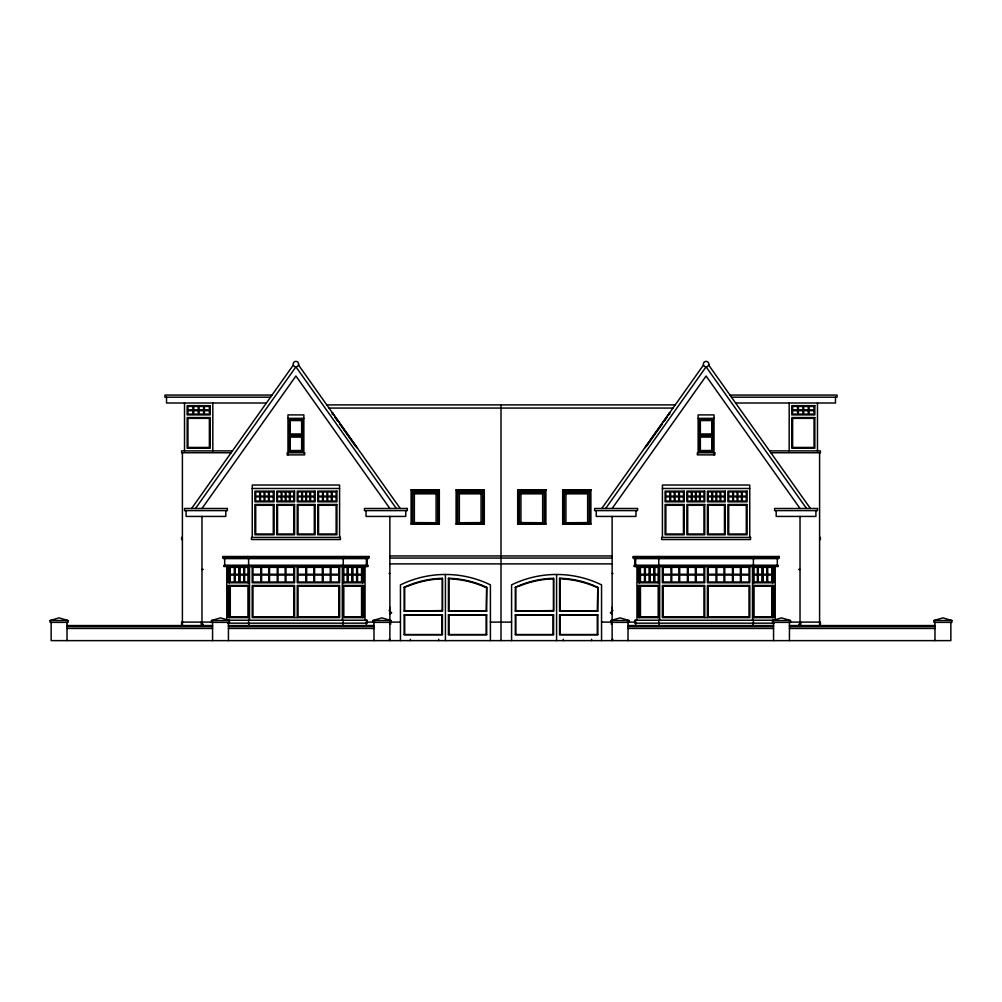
<?xml version="1.0" encoding="UTF-8"?>
<svg xmlns="http://www.w3.org/2000/svg" width="1002" height="1002" viewBox="0 0 1002 1002"><rect width="100%" height="100%" fill="white"/><g stroke="black" fill="none" stroke-linecap="round" stroke-linejoin="round"><path stroke-width="1.5" d="M191.595 508.49L293.348 365.004M195.49 508.49L295.916 366.857L396.341 508.49M201.978 508.49L295.916 376.013L389.866 508.49M601.764 508.49L703.504 365.004M646.265 446.642L649.872 441.556M650.336 440.905L654.832 434.555M655.283 433.929L662.046 424.397M664.301 421.203L667.006 417.383M605.659 508.49L706.084 366.857L806.51 508.49M612.134 508.49L706.084 376.013L800.022 508.49M442.433 611.12L442.433 578.317L437.962 578.48A98.735 98.735 0 0 0 408.916 585.206L404.169 587.297L404.169 611.12L442.433 611.12L442.433 578.317M553.58 611.12L553.58 578.317L549.096 578.48A98.735 98.735 0 0 0 520.063 585.206L515.304 587.297L515.304 611.12L553.58 611.12L553.58 578.317M404.169 611.12L441.907 610.581M404.169 634.642L442.433 634.642L442.433 614.84L404.169 614.84L404.169 634.642L442.433 634.642M404.169 614.84L442.433 614.84M448.42 611.12L486.696 611.12L486.696 587.297L481.937 585.206A98.735 98.735 0 0 0 452.904 578.48L448.42 578.317L448.42 611.12L486.696 611.12M448.42 634.642L486.696 634.642L486.696 614.84L448.42 614.84L448.42 634.642L486.696 634.642M448.42 614.84L486.696 614.84M515.304 611.12L553.041 610.581M515.304 634.642L553.58 634.642L553.58 614.84L515.304 614.84L515.304 634.642L553.58 634.642M515.304 614.84L553.58 614.84M559.567 611.12L597.831 611.12L597.831 587.297L593.084 585.206A98.735 98.735 0 0 0 564.038 578.48L559.567 578.317L559.567 611.12L597.831 611.12M559.567 634.642L597.831 634.642L597.831 614.84L559.567 614.84L559.567 634.642L597.831 634.642M559.567 614.84L597.831 614.84M332.263 412.636L357.526 448.245M332.288 413.575L332.927 413.112M332.326 414.54L333.19 413.926M486.158 610.581L486.696 587.297M597.305 610.581L597.831 587.297M404.169 587.297L409.117 585.694A98.209 98.209 0 0 1 437.999 579.018L441.907 578.868M515.304 587.297L520.251 585.694A98.209 98.209 0 0 1 549.134 579.018L553.041 578.868M50.1 620.514L59.08 617.871L68.073 620.514L68.073 622.367L50.1 622.367L50.1 620.514L68.073 620.514M211.522 620.514L220.503 617.871L229.483 620.514L229.483 622.367L211.522 622.367L211.522 620.514L229.483 620.514M372.932 620.514L381.925 617.871L390.905 620.514L390.905 622.367L372.932 622.367L372.932 620.514L390.905 620.514M611.095 620.514L620.075 617.871L629.068 620.514L629.068 622.367L611.095 622.367L611.095 620.514L629.068 620.514M772.517 620.514L781.497 617.871L790.478 620.514L790.478 622.367L772.517 622.367L772.517 620.514L790.478 620.514M933.927 620.514L942.92 617.871L951.9 620.514L951.9 622.367L933.927 622.367L933.927 620.514L951.9 620.514M272.03 395.064L164.929 395.064L164.929 397.18L270.527 397.18M729.97 395.064L837.071 395.064L837.071 397.18L731.473 397.18M266.394 403.004L166.52 403.004L166.52 397.18M735.606 403.004L835.48 403.004L835.48 397.18M326.79 404.896L675.21 404.896M329.032 408.065L672.968 408.065M287.975 418.348L303.856 418.348M698.143 418.348L714.025 418.348M232.439 450.9L181.6 450.9L181.6 452.754L231.124 452.754M769.561 450.9L820.4 450.9L820.4 452.754L770.876 452.754M252.254 488.475L339.578 488.475M662.422 488.475L749.746 488.475M411.108 489.928L439.327 489.928M456.098 489.928L484.304 489.928M517.696 489.928L545.902 489.928M562.673 489.928L590.892 489.928M411.985 490.942L438.45 490.942M456.975 490.942L483.427 490.942M518.573 490.942L545.025 490.942M563.55 490.942L590.015 490.942M412.749 492.195L437.686 492.195M457.726 492.195L482.663 492.195M519.337 492.195L544.274 492.195M564.314 492.195L589.251 492.195M414.352 493.623L436.07 493.623M459.342 493.623L481.06 493.623M520.94 493.623L542.658 493.623M565.93 493.623L587.648 493.623M414.352 522.581L436.07 522.743L436.07 493.46L414.352 493.46L414.352 522.743M481.06 522.581L459.342 522.743L459.342 493.46L481.06 493.46L481.06 522.743M520.94 522.581L542.658 522.743L542.658 493.46L520.94 493.46L520.94 522.743M587.648 522.581L565.93 522.743L565.93 493.46L587.648 493.46L587.648 522.743M412.749 523.194L437.686 523.194M457.726 523.194L482.663 523.194M519.337 523.194L544.274 523.194M564.314 523.194L589.251 523.194M411.985 523.307L438.45 523.307M456.975 523.307L483.427 523.307M518.573 523.307L545.025 523.307M563.55 523.307L590.015 523.307M411.108 523.996L439.327 523.996M456.098 523.996L484.304 523.996M517.696 523.996L545.902 523.996M562.673 523.996L590.892 523.996M182.402 537.423L181.6 537.423L181.6 539.539L182.402 539.539M819.598 537.423L820.4 537.423L820.4 539.539L819.598 539.539M389.866 555.947L612.134 555.947M389.866 558.064L612.134 558.064M389.866 563.888L612.134 563.888M249.11 567.345L229.834 567.345L229.834 574.259L249.11 574.259M342.734 567.345L362.01 567.345L362.01 574.259L342.734 574.259M659.266 567.345L639.99 567.345L639.99 574.259L659.266 574.259M752.89 567.345L772.166 567.345L772.166 574.259L752.89 574.259M201.978 569.424L203.306 569.424M798.694 569.424L800.022 569.424M389.064 573.394L389.866 573.394M612.134 573.394L612.936 573.394M249.11 575.073L229.834 575.073L229.834 581.987L249.11 581.987M342.734 575.073L362.01 575.073L362.01 581.987L342.734 581.987M659.266 575.073L639.99 575.073L639.99 581.987L659.266 581.987M752.89 575.073L772.166 575.073L772.166 581.987L752.89 581.987M249.122 582.801L228.281 582.801L228.281 566.531M342.709 582.801L363.563 582.801L363.563 566.531M659.291 582.801L638.437 582.801L638.437 566.531M752.878 582.801L773.719 582.801L773.719 566.531M249.122 585.444L228.281 585.444L228.281 617.608L249.122 617.608M342.709 585.444L363.563 585.444L363.563 617.608L342.709 617.608M659.291 585.444L638.437 585.444L638.437 617.608L659.291 617.608M752.878 585.444L773.719 585.444L773.719 617.608L752.878 617.608M249.11 586.258L229.834 586.258L229.834 616.794L249.11 616.794M342.734 586.258L362.01 586.258L362.01 616.794L342.734 616.794M659.266 586.258L639.99 586.258L639.99 616.794L659.266 616.794M752.89 586.258L772.166 586.258L772.166 616.794L752.89 616.794M389.064 610.443L391.669 612.823L389.866 614.138M612.936 610.443L610.331 612.823L612.134 614.138M225.463 620.251L367.17 620.251L367.17 623.169L227.667 623.169M776.537 620.251L634.83 620.251L634.83 623.169L774.333 623.169M212.574 622.104L181.6 622.104L181.6 624.221L182.402 624.221M367.17 622.104L374.735 622.104M400.449 622.104L389.866 622.104L389.866 640.629M490.416 622.104L511.584 622.104M601.551 622.104L612.134 622.104L612.134 640.629M627.265 622.104L634.83 622.104M789.426 622.104L820.4 622.104L820.4 624.221L819.598 624.221M203.306 624.221L201.189 624.221L201.189 622.104M389.866 624.221L390.655 624.221L390.655 622.104M612.134 624.221L611.345 624.221L611.345 622.104M798.694 624.221L800.811 624.221L800.811 622.104M67.021 625.549L212.562 625.549M228.443 625.549L373.984 625.549M628.016 625.549L773.557 625.549M789.438 625.549L934.979 625.549M67.021 626.601L212.562 626.601M228.443 626.601L373.984 626.601M628.016 626.601L773.557 626.601M789.438 626.601L934.979 626.601M67.021 628.454L212.562 628.454M228.443 628.454L373.984 628.454M628.016 628.454L773.557 628.454M789.438 628.454L934.979 628.454M389.064 639.301L389.866 639.301M612.134 639.301L612.936 639.301M559.567 578.317L564.001 579.018A98.209 98.209 0 0 1 592.883 585.694L597.305 587.648M448.42 578.317L452.866 579.018A98.209 98.209 0 0 1 481.749 585.694L486.158 587.648M669.737 412.636L644.474 448.245M669.073 413.112L669.712 413.575M668.81 413.926L669.674 414.54M708.652 365.004L810.405 508.49M298.496 365.004L400.236 508.49M334.994 417.383L337.699 421.203M339.954 424.397L346.717 433.929M347.168 434.555L351.664 440.905M352.128 441.556L355.735 446.642M950.86 622.367L950.86 640.629L51.14 640.629L51.14 622.367M934.979 622.367L934.979 640.629M819.598 452.754L819.598 625.198M817.482 403.004L817.482 450.9M815.904 510.607L815.904 516.431L776.199 516.431L776.199 510.607M800.022 516.431L800.022 625.198M789.438 622.367L789.438 640.629M789.175 403.004L789.175 450.9M778.654 557.801L778.654 558.602L633.514 558.602L633.514 557.801M777.59 565.479L634.567 565.479M777.327 558.602L777.327 564.953M775.21 566.531L775.21 620.251M773.557 622.367L773.557 640.629M772.63 566.531L772.63 582.801M772.63 585.444L772.63 617.608M771.728 567.345L771.728 574.259M771.728 575.073L771.728 581.987M771.728 586.258L771.728 616.794M767.695 567.345L767.695 574.259M767.695 575.073L767.695 581.987M767.231 567.345L767.256 574.259M767.256 575.073L767.231 581.987M766.793 567.345L766.793 574.259M766.793 575.073L766.793 581.987M762.985 567.345L762.985 574.259M762.985 575.073L762.985 581.987M762.522 567.345L762.547 574.259M762.522 575.073L762.547 581.987M762.084 567.345L762.084 574.259M762.084 575.073L762.084 581.987M758.276 567.345L758.276 574.259M758.276 575.073L758.276 581.987M757.813 567.345L757.813 574.259M757.813 575.073L757.813 581.987M757.374 567.345L757.374 574.259M757.374 575.073L757.374 581.987M754.205 556.486L754.205 557.801M753.98 557.801L753.98 558.602M753.967 566.531L753.967 582.801M753.967 585.444L753.967 617.608M753.742 565.479L753.742 566.531M753.391 558.602L753.391 564.953M753.329 567.345L753.329 574.259M753.329 575.073L753.329 581.987M753.329 586.258L753.329 616.794M753.391 620.251L753.391 623.169M753.053 623.169L753.053 626.075M752.477 566.531L752.477 620.251M749.822 566.531L749.822 582.801L707.399 582.801L707.399 566.531M749.746 537.423L749.746 485.031L662.422 485.031L662.422 537.423M714.025 454.87L714.025 414.903L698.143 414.903L698.143 452.754M707.399 617.608L707.399 585.444L749.822 585.444L749.822 617.608L662.335 617.608L662.335 585.444L704.757 585.444L704.757 617.608M704.757 566.531L704.757 582.801L662.335 582.801L662.335 566.531M659.692 566.531L659.692 620.251M659.116 623.169L659.116 626.075M658.765 558.602L658.765 564.953M658.765 620.251L658.765 623.169M658.414 565.479L658.414 566.531M658.189 557.801L658.189 558.602M658.201 566.531L658.201 582.801M658.201 585.444L658.201 617.608M657.951 556.486L657.951 557.801M654.782 567.345L654.782 574.259M654.782 575.073L654.782 581.987M654.344 567.345L654.331 574.259M654.344 575.073L654.331 581.987M653.893 567.345L653.893 574.259M653.893 575.073L653.893 581.987M650.073 567.345L650.073 574.259M650.073 575.073L650.073 581.987M649.622 567.345L649.634 574.259M649.622 575.073L649.634 581.987M649.183 567.345L649.183 574.259M649.183 575.073L649.183 581.987M645.363 567.345L645.363 574.259M645.363 575.073L645.363 581.987M644.925 567.345L644.925 574.259M644.925 575.073L644.925 581.987M644.474 567.345L644.474 574.259M644.474 575.073L644.474 581.987M640.428 567.345L640.428 574.259M640.428 575.073L640.428 581.987M640.428 586.258L640.428 616.794M639.539 566.531L639.539 582.801M639.539 585.444L639.539 617.608M636.946 566.531L636.946 620.251M635.957 510.607L635.957 516.431L596.265 516.431L596.265 510.607M635.631 558.602L635.631 566.531M635.631 620.251L635.631 626.075M634.83 558.602L634.83 564.953M628.016 622.367L628.016 640.629M612.222 607.25L612.222 609.078M612.134 516.431L612.134 620.777M601.551 640.629L601.551 584.88A102.467 102.467 0 0 0 511.584 584.88L511.584 640.629M597.305 615.366L597.305 634.116M591.618 639.301L591.618 640.629M590.015 523.795L590.015 490.454L563.55 490.454L563.55 523.795M589.251 523.846L589.251 491.544L564.314 491.544L564.314 523.846M563.299 639.301L563.299 640.629M560.093 578.868L560.093 610.581M560.093 615.366L560.093 634.116M556.573 574.472L556.573 640.629M553.041 615.366L553.041 634.116M545.025 523.795L545.025 490.454L518.573 490.454L518.573 523.795M544.274 523.846L544.274 491.544L519.337 491.544L519.337 523.846M515.842 587.648L515.842 610.581M515.842 615.366L515.842 634.116M501 404.896L501 640.629M490.416 640.629L490.416 584.88A102.467 102.467 0 0 0 400.449 584.88L400.449 640.629M486.158 615.366L486.158 634.116M483.427 523.795L483.427 490.454L456.975 490.454L456.975 523.795M482.663 523.846L482.663 491.544L457.726 491.544L457.726 523.846M448.959 578.868L448.959 610.581M448.959 615.366L448.959 634.116M445.427 574.472L445.427 640.629M441.907 615.366L441.907 634.116M438.701 639.301L438.701 640.629M438.45 523.795L438.45 490.454L411.985 490.454L411.985 523.795M437.686 523.846L437.686 491.544L412.749 491.544L412.749 523.846M410.382 639.301L410.382 640.629M405.735 510.607L405.735 516.431L366.043 516.431L366.043 510.607M404.695 587.648L404.695 610.581M404.695 615.366L404.695 634.116M389.953 607.375L389.953 608.965M389.866 516.431L389.866 620.777M373.984 622.367L373.984 640.629M368.485 557.801L368.485 558.602L223.346 558.602L223.346 557.801M367.433 565.479L224.41 565.479M367.17 558.602L367.17 564.953M366.369 558.602L366.369 566.531M366.369 620.251L366.369 626.075M365.054 566.531L365.054 620.251M362.461 566.531L362.461 582.801M362.461 585.444L362.461 617.608M361.572 567.345L361.572 574.259M361.572 575.073L361.572 581.987M361.572 586.258L361.572 616.794M357.526 567.345L357.526 574.259M357.526 575.073L357.526 581.987M357.075 567.345L357.075 574.259M357.075 575.073L357.075 581.987M356.637 567.345L356.637 574.259M356.637 575.073L356.637 581.987M352.817 567.345L352.817 574.259M352.817 575.073L352.817 581.987M352.366 567.345L352.378 574.259M352.378 575.073L352.366 581.987M351.927 567.345L351.927 574.259M351.927 575.073L351.927 581.987M348.107 567.345L348.107 574.259M348.107 575.073L348.107 581.987M347.669 567.345L347.656 574.259M347.669 575.073L347.656 581.987M347.218 567.345L347.218 574.259M347.218 575.073L347.218 581.987M344.049 556.486L344.049 557.801M343.811 557.801L343.811 558.602M343.799 566.531L343.799 582.801M343.799 585.444L343.799 617.608M343.586 565.479L343.586 566.531M343.235 558.602L343.235 564.953M343.235 620.251L343.235 623.169M342.884 623.169L342.884 626.075M342.308 566.531L342.308 620.251M339.578 537.423L339.578 485.031L252.254 485.031L252.254 537.423M339.665 566.531L339.665 582.801L297.243 582.801L297.243 566.531M303.856 452.754L303.856 414.903L287.975 414.903L287.975 454.87M297.243 617.608L297.243 585.444L339.665 585.444L339.665 617.608L252.178 617.608L252.178 585.444L294.601 585.444L294.601 617.608M294.601 566.531L294.601 582.801L252.178 582.801L252.178 566.531M249.523 566.531L249.523 620.251M248.947 623.169L248.947 626.075M248.609 558.602L248.609 564.953M248.671 567.345L248.671 574.259M248.671 575.073L248.671 581.987M248.671 586.258L248.671 616.794M248.609 620.251L248.609 623.169M248.258 565.479L248.258 566.531M248.02 557.801L248.02 558.602M248.033 566.531L248.033 582.801M248.033 585.444L248.033 617.608M247.795 556.486L247.795 557.801M244.626 567.345L244.626 574.259M244.626 575.073L244.626 581.987M244.187 567.345L244.187 574.259M244.187 575.073L244.187 581.987M243.724 567.345L243.724 574.259M243.724 575.073L243.724 581.987M239.916 567.345L239.916 574.259M239.916 575.073L239.916 581.987M239.478 567.345L239.453 574.259M239.478 575.073L239.453 581.987M239.015 567.345L239.015 574.259M239.015 575.073L239.015 581.987M235.207 567.345L235.207 574.259M235.207 575.073L235.207 581.987M234.769 567.345L234.769 574.259M234.769 575.073L234.769 581.987M234.744 567.345L234.744 574.259M234.744 575.073L234.744 581.987M234.305 567.345L234.305 574.259M234.305 575.073L234.305 581.987M230.272 567.345L230.272 574.259M230.272 575.073L230.272 581.987M230.272 586.258L230.272 616.794M229.37 566.531L229.37 582.801M229.37 585.444L229.37 617.608M228.443 622.367L228.443 640.629M226.79 566.531L226.79 620.251M225.801 510.607L225.801 516.431L186.096 516.431L186.096 510.607M224.673 558.602L224.673 564.953M212.825 403.004L212.825 450.9M212.562 622.367L212.562 640.629M201.978 516.431L201.978 625.198M184.518 403.004L184.518 450.9M182.402 452.754L182.402 625.198M67.021 622.367L67.021 640.629M298.571 364.828L298.295 365.492A2.743 2.743 0 0 1 293.536 365.492L293.273 364.828A2.743 2.743 0 0 1 295.916 361.371A2.743 2.743 0 0 1 298.571 364.828M708.727 364.828L708.464 365.492A2.743 2.743 0 0 1 703.705 365.492L703.429 364.828A2.743 2.743 0 0 1 706.084 361.371A2.743 2.743 0 0 1 708.727 364.828M210.182 405.647L187.161 405.647L187.161 414.903L210.182 414.903L210.182 405.647M814.839 405.647L791.818 405.647L791.818 414.903L814.839 414.903L814.839 405.647M192.91 406.449L187.963 406.449L187.963 409.881L192.91 409.881L192.91 406.449M198.271 406.449L193.724 406.449L193.724 409.881L198.271 409.881L198.271 406.449M203.619 406.449L199.072 406.449L199.072 409.881L203.619 409.881L203.619 406.449M209.38 406.449L204.421 406.449L204.421 409.881L209.38 409.881L209.38 406.449M797.579 406.449L792.62 406.449L792.62 409.881L797.579 409.881L797.579 406.449M802.928 406.449L798.381 406.449L798.381 409.881L802.928 409.881L802.928 406.449M808.276 406.449L803.729 406.449L803.729 409.881L808.276 409.881L808.276 406.449M814.037 406.449L809.09 406.449L809.09 409.881L814.037 409.881L814.037 406.449M192.91 410.682L187.963 410.682L187.963 414.102L192.91 414.102L192.91 410.682M198.271 410.682L193.724 410.682L193.724 414.102L198.271 414.102L198.271 410.682M203.619 410.682L199.072 410.682L199.072 414.102L203.619 414.102L203.619 410.682M209.38 410.682L204.421 410.682L204.421 414.102L209.38 414.102L209.38 410.682M797.579 410.682L792.62 410.682L792.62 414.102L797.579 414.102L797.579 410.682M802.928 410.682L798.381 410.682L798.381 414.102L802.928 414.102L802.928 410.682M808.276 410.682L803.729 410.682L803.729 414.102L808.276 414.102L808.276 410.682M814.037 410.682L809.09 410.682L809.09 414.102L814.037 414.102L814.037 410.682M210.182 417.558L187.161 417.558L187.161 448.245L210.182 448.245L210.182 417.558M814.839 417.558L791.818 417.558L791.818 448.245L814.839 448.245L814.839 417.558M209.38 418.36L187.963 418.36L187.963 447.443L209.38 447.443L209.38 418.36M814.037 418.36L792.62 418.36L792.62 447.443L814.037 447.443L814.037 418.36M302.529 419.675L289.315 419.675L289.315 434.881L302.529 434.881L302.529 419.675M712.685 419.675L699.471 419.675L699.471 434.881L712.685 434.881L712.685 419.675M301.64 420.564L290.204 420.564L290.204 433.991L301.64 433.991L301.64 420.564M711.796 420.564L700.36 420.564L700.36 433.991L711.796 433.991L711.796 420.564M302.529 436.208L289.315 436.208L289.315 451.414L302.529 451.414L302.529 436.208M712.685 436.208L699.471 436.208L699.471 451.414L712.685 451.414L712.685 436.208M301.64 437.097L290.204 437.097L290.204 450.537L301.64 450.537L301.64 437.097M711.796 437.097L700.36 437.097L700.36 450.537L711.796 450.537L711.796 437.097M304.646 452.754L287.186 452.754L287.186 454.87L304.646 454.87L304.646 452.754M714.814 452.754L697.354 452.754L697.354 454.87L714.814 454.87L714.814 452.754M439.327 489.765L411.108 489.765L411.108 524.159L439.327 524.159L439.327 489.765M484.304 489.765L456.098 489.765L456.098 524.159L484.304 524.159L484.304 489.765M545.902 489.765L517.696 489.765L517.696 524.159L545.902 524.159L545.902 489.765M590.892 489.765L562.673 489.765L562.673 524.159L590.892 524.159L590.892 489.765M274.085 491.13L254.909 491.13L254.909 501.827L274.085 501.827L274.085 491.13M294.588 491.13L276.74 491.13L276.74 501.827L294.588 501.827L294.588 491.13M315.091 491.13L297.243 491.13L297.243 501.827L315.091 501.827L315.091 491.13M336.923 491.13L317.747 491.13L317.747 501.827L336.923 501.827L336.923 491.13M684.253 491.13L665.077 491.13L665.077 501.827L684.253 501.827L684.253 491.13M704.757 491.13L686.909 491.13L686.909 501.827L704.757 501.827L704.757 491.13M725.26 491.13L707.412 491.13L707.412 501.827L725.26 501.827L725.26 491.13M747.091 491.13L727.915 491.13L727.915 501.827L747.091 501.827L747.091 491.13M259.706 491.919L255.71 491.919L255.71 496.078L259.706 496.078L259.706 491.919M264.102 491.919L260.507 491.919L260.507 496.078L264.102 496.078L264.102 491.919M268.498 491.919L264.904 491.919L264.904 496.078L268.498 496.078L268.498 491.919M273.295 491.919L269.287 491.919L269.287 496.078L273.295 496.078L273.295 491.919M281.199 491.919L277.491 491.919L277.491 496.078L281.199 496.078L281.199 491.919M285.294 491.919L281.95 491.919L281.95 496.078L285.294 496.078L285.294 491.919M289.39 491.919L286.033 491.919L286.033 496.078L289.39 496.078L289.39 491.919M293.849 491.919L290.129 491.919L290.129 496.078L293.849 496.078L293.849 491.919M301.715 491.919L297.995 491.919L297.995 496.078L301.715 496.078L301.715 491.919M305.798 491.919L302.454 491.919L302.454 496.078L305.798 496.078L305.798 491.919M309.894 491.919L306.537 491.919L306.537 496.078L309.894 496.078L309.894 491.919M314.352 491.919L310.633 491.919L310.633 496.078L314.352 496.078L314.352 491.919M322.544 491.919L318.548 491.919L318.548 496.078L322.544 496.078L322.544 491.919M326.94 491.919L323.345 491.919L323.345 496.078L326.94 496.078L326.94 491.919M331.336 491.919L327.742 491.919L327.742 496.078L331.336 496.078L331.336 491.919M336.133 491.919L332.138 491.919L332.138 496.078L336.133 496.078L336.133 491.919M669.862 491.919L665.867 491.919L665.867 496.078L669.862 496.078L669.862 491.919M674.258 491.919L670.664 491.919L670.664 496.078L674.258 496.078L674.258 491.919M678.655 491.919L675.06 491.919L675.06 496.078L678.655 496.078L678.655 491.919M683.452 491.919L679.456 491.919L679.456 496.078L683.452 496.078L683.452 491.919M691.367 491.919L687.648 491.919L687.648 496.078L691.367 496.078L691.367 491.919M695.463 491.919L692.106 491.919L692.106 496.078L695.463 496.078L695.463 491.919M699.546 491.919L696.202 491.919L696.202 496.078L699.546 496.078L699.546 491.919M704.005 491.919L700.285 491.919L700.285 496.078L704.005 496.078L704.005 491.919M711.871 491.919L708.151 491.919L708.151 496.078L711.871 496.078L711.871 491.919M715.967 491.919L712.61 491.919L712.61 496.078L715.967 496.078L715.967 491.919M720.05 491.919L716.706 491.919L716.706 496.078L720.05 496.078L720.05 491.919M724.509 491.919L720.801 491.919L720.801 496.078L724.509 496.078L724.509 491.919M732.712 491.919L728.704 491.919L728.704 496.078L732.712 496.078L732.712 491.919M737.096 491.919L733.502 491.919L733.502 496.078L737.096 496.078L737.096 491.919M741.493 491.919L737.898 491.919L737.898 496.078L741.493 496.078L741.493 491.919M746.29 491.919L742.294 491.919L742.294 496.078L746.29 496.078L746.29 491.919M259.706 496.879L255.71 496.879L255.71 501.025L259.706 501.025L259.706 496.879M264.102 496.879L260.507 496.879L260.507 501.025L264.102 501.025L264.102 496.879M268.498 496.879L264.904 496.879L264.904 501.025L268.498 501.025L268.498 496.879M273.295 496.879L269.287 496.879L269.287 501.025L273.295 501.025L273.295 496.879M281.199 496.879L277.491 496.879L277.491 501.025L281.199 501.025L281.199 496.879M285.294 496.879L281.95 496.879L281.95 501.025L285.294 501.025L285.294 496.879M289.39 496.879L286.033 496.879L286.033 501.025L289.39 501.025L289.39 496.879M293.849 496.879L290.129 496.879L290.129 501.025L293.849 501.025L293.849 496.879M301.715 496.879L297.995 496.879L297.995 501.025L301.715 501.025L301.715 496.879M305.798 496.879L302.454 496.879L302.454 501.025L305.798 501.025L305.798 496.879M309.894 496.879L306.537 496.879L306.537 501.025L309.894 501.025L309.894 496.879M314.352 496.879L310.633 496.879L310.633 501.025L314.352 501.025L314.352 496.879M322.544 496.879L318.548 496.879L318.548 501.025L322.544 501.025L322.544 496.879M326.94 496.879L323.345 496.879L323.345 501.025L326.94 501.025L326.94 496.879M331.336 496.879L327.742 496.879L327.742 501.025L331.336 501.025L331.336 496.879M336.133 496.879L332.138 496.879L332.138 501.025L336.133 501.025L336.133 496.879M669.862 496.879L665.867 496.879L665.867 501.025L669.862 501.025L669.862 496.879M674.258 496.879L670.664 496.879L670.664 501.025L674.258 501.025L674.258 496.879M678.655 496.879L675.06 496.879L675.06 501.025L678.655 501.025L678.655 496.879M683.452 496.879L679.456 496.879L679.456 501.025L683.452 501.025L683.452 496.879M691.367 496.879L687.648 496.879L687.648 501.025L691.367 501.025L691.367 496.879M695.463 496.879L692.106 496.879L692.106 501.025L695.463 501.025L695.463 496.879M699.546 496.879L696.202 496.879L696.202 501.025L699.546 501.025L699.546 496.879M704.005 496.879L700.285 496.879L700.285 501.025L704.005 501.025L704.005 496.879M711.871 496.879L708.151 496.879L708.151 501.025L711.871 501.025L711.871 496.879M715.967 496.879L712.61 496.879L712.61 501.025L715.967 501.025L715.967 496.879M720.05 496.879L716.706 496.879L716.706 501.025L720.05 501.025L720.05 496.879M724.509 496.879L720.801 496.879L720.801 501.025L724.509 501.025L724.509 496.879M732.712 496.879L728.704 496.879L728.704 501.025L732.712 501.025L732.712 496.879M737.096 496.879L733.502 496.879L733.502 501.025L737.096 501.025L737.096 496.879M741.493 496.879L737.898 496.879L737.898 501.025L741.493 501.025L741.493 496.879M746.29 496.879L742.294 496.879L742.294 501.025L746.29 501.025L746.29 496.879M274.085 504.482L254.909 504.482L254.909 534.78L274.085 534.78L274.085 504.482M294.588 504.482L276.74 504.482L276.74 534.78L294.588 534.78L294.588 504.482M315.091 504.482L297.243 504.482L297.243 534.78L315.091 534.78L315.091 504.482M336.923 504.482L317.747 504.482L317.747 534.78L336.923 534.78L336.923 504.482M684.253 504.482L665.077 504.482L665.077 534.78L684.253 534.78L684.253 504.482M704.757 504.482L686.909 504.482L686.909 534.78L704.757 534.78L704.757 504.482M725.26 504.482L707.412 504.482L707.412 534.78L725.26 534.78L725.26 504.482M747.091 504.482L727.915 504.482L727.915 534.78L747.091 534.78L747.091 504.482M273.295 505.284L255.71 505.284L255.71 533.978L273.295 533.978L273.295 505.284M293.799 505.284L277.541 505.284L277.541 533.978L293.799 533.978L293.799 505.284M314.302 505.284L298.045 505.284L298.045 533.978L314.302 533.978L314.302 505.284M336.133 505.284L318.548 505.284L318.548 533.978L336.133 533.978L336.133 505.284M683.452 505.284L665.867 505.284L665.867 533.978L683.452 533.978L683.452 505.284M703.955 505.284L687.698 505.284L687.698 533.978L703.955 533.978L703.955 505.284M724.459 505.284L708.201 505.284L708.201 533.978L724.459 533.978L724.459 505.284M746.29 505.284L728.704 505.284L728.704 533.978L746.29 533.978L746.29 505.284M227.379 508.49L184.518 508.49L184.518 510.607L227.379 510.607L227.379 508.49M407.326 508.49L364.452 508.49L364.452 510.607L407.326 510.607L407.326 508.49M637.548 508.49L594.674 508.49L594.674 510.607L637.548 510.607L637.548 508.49M817.482 508.49L774.621 508.49L774.621 510.607L817.482 510.607L817.482 508.49M340.379 537.423L251.464 537.423L251.464 539.539L340.379 539.539L340.379 537.423M750.536 537.423L661.621 537.423L661.621 539.539L750.536 539.539L750.536 537.423M369.024 556.486L222.82 556.486L222.82 557.801L369.024 557.801L369.024 556.486M779.18 556.486L632.976 556.486L632.976 557.801L779.18 557.801L779.18 556.486M367.959 565.479L223.872 565.479L223.872 566.531L367.959 566.531L367.959 565.479M778.128 565.479L634.041 565.479L634.041 566.531L778.128 566.531L778.128 565.479M260.783 567.345L252.98 567.345L252.98 574.259L260.783 574.259L260.783 567.345M268.724 567.345L261.597 567.345L261.597 574.259L268.724 574.259L268.724 567.345M277.241 567.345L269.538 567.345L269.538 574.259L277.241 574.259L277.241 567.345M285.169 567.345L278.042 567.345L278.042 574.259L285.169 574.259L285.169 567.345M293.786 567.345L285.983 567.345L285.983 574.259L293.786 574.259L293.786 567.345M305.848 567.345L298.057 567.345L298.057 574.259L305.848 574.259L305.848 567.345M313.789 567.345L306.662 567.345L306.662 574.259L313.789 574.259L313.789 567.345M322.306 567.345L314.603 567.345L314.603 574.259L322.306 574.259L322.306 567.345M330.247 567.345L323.12 567.345L323.12 574.259L330.247 574.259L330.247 567.345M338.851 567.345L331.061 567.345L331.061 574.259L338.851 574.259L338.851 567.345M670.939 567.345L663.149 567.345L663.149 574.259L670.939 574.259L670.939 567.345M678.88 567.345L671.753 567.345L671.753 574.259L678.88 574.259L678.88 567.345M687.397 567.345L679.694 567.345L679.694 574.259L687.397 574.259L687.397 567.345M695.338 567.345L688.211 567.345L688.211 574.259L695.338 574.259L695.338 567.345M703.943 567.345L696.152 567.345L696.152 574.259L703.943 574.259L703.943 567.345M716.017 567.345L708.214 567.345L708.214 574.259L716.017 574.259L716.017 567.345M723.958 567.345L716.831 567.345L716.831 574.259L723.958 574.259L723.958 567.345M732.462 567.345L724.759 567.345L724.759 574.259L732.462 574.259L732.462 567.345M740.403 567.345L733.276 567.345L733.276 574.259L740.403 574.259L740.403 567.345M749.02 567.345L741.217 567.345L741.217 574.259L749.02 574.259L749.02 567.345M260.783 575.073L252.98 575.073L252.98 581.987L260.783 581.987L260.783 575.073M268.724 575.073L261.597 575.073L261.597 581.987L268.724 581.987L268.724 575.073M277.241 575.073L269.538 575.073L269.538 581.987L277.241 581.987L277.241 575.073M285.169 575.073L278.042 575.073L278.042 581.987L285.169 581.987L285.169 575.073M293.786 575.073L285.983 575.073L285.983 581.987L293.786 581.987L293.786 575.073M305.848 575.073L298.057 575.073L298.057 581.987L305.848 581.987L305.848 575.073M313.789 575.073L306.662 575.073L306.662 581.987L313.789 581.987L313.789 575.073M322.306 575.073L314.603 575.073L314.603 581.987L322.306 581.987L322.306 575.073M330.247 575.073L323.12 575.073L323.12 581.987L330.247 581.987L330.247 575.073M338.851 575.073L331.061 575.073L331.061 581.987L338.851 581.987L338.851 575.073M670.939 575.073L663.149 575.073L663.149 581.987L670.939 581.987L670.939 575.073M678.88 575.073L671.753 575.073L671.753 581.987L678.88 581.987L678.88 575.073M687.397 575.073L679.694 575.073L679.694 581.987L687.397 581.987L687.397 575.073M695.338 575.073L688.211 575.073L688.211 581.987L695.338 581.987L695.338 575.073M703.943 575.073L696.152 575.073L696.152 581.987L703.943 581.987L703.943 575.073M716.017 575.073L708.214 575.073L708.214 581.987L716.017 581.987L716.017 575.073M723.958 575.073L716.831 575.073L716.831 581.987L723.958 581.987L723.958 575.073M732.462 575.073L724.759 575.073L724.759 581.987L732.462 581.987L732.462 575.073M740.403 575.073L733.276 575.073L733.276 581.987L740.403 581.987L740.403 575.073M749.02 575.073L741.217 575.073L741.217 581.987L749.02 581.987L749.02 575.073M293.786 586.258L252.98 586.258L252.98 616.794L293.786 616.794L293.786 586.258M338.851 586.258L298.057 586.258L298.057 616.794L338.851 616.794L338.851 586.258M703.943 586.258L663.149 586.258L663.149 616.794L703.943 616.794L703.943 586.258M749.02 586.258L708.214 586.258L708.214 616.794L749.02 616.794L749.02 586.258"/></g></svg>
